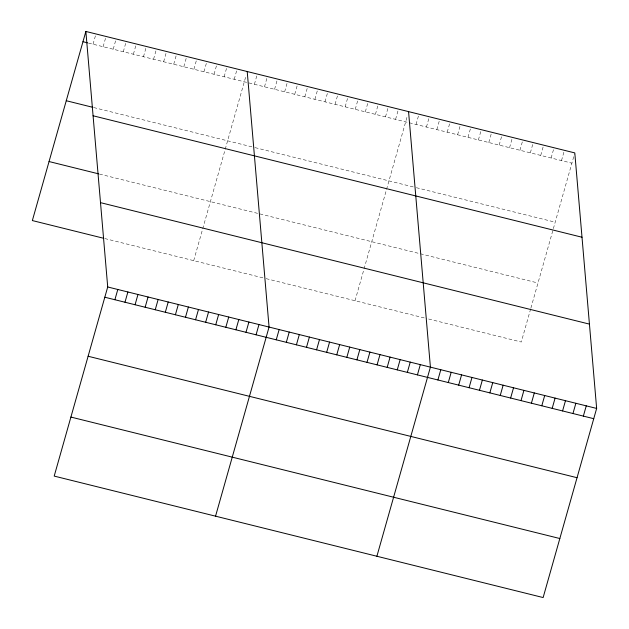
<?xml version="1.0" encoding="UTF-8"?>
<svg xmlns="http://www.w3.org/2000/svg" width="629" height="629" viewBox="0 0 629 629"><rect width="100%" height="100%" fill="white"/><g stroke="black" fill="none" stroke-linecap="round" stroke-linejoin="round"><path stroke-width="0.47" stroke-dasharray="3.15 2.36" d="M93.053 44.203L95.954 33.958M103.132 46.711L106.034 36.458M113.22 49.219L116.121 38.967M123.308 51.72L126.201 41.467M133.387 54.228L136.289 43.975M143.475 56.736L146.376 46.483M153.555 59.236L156.456 48.983M163.642 61.744L166.543 51.492M173.722 64.244L176.623 54M183.81 66.753L186.711 56.5M193.897 69.261L196.791 59.008M203.977 71.761L206.878 61.508M214.064 74.269L216.966 64.016M224.144 76.769L227.045 66.525M234.232 79.278L237.133 69.025M193.701 260.65L246.159 75.26M254.399 84.286L257.3 74.041M264.487 86.794L267.38 76.541M274.566 89.302L277.468 79.05M284.654 91.803L287.555 81.55M294.734 94.311L297.635 84.058M304.821 96.811L307.723 86.566M314.901 99.319L317.802 89.066M324.989 101.827L327.89 91.575M335.076 104.328L337.97 94.083M345.156 106.836L348.057 96.583M355.243 109.344L358.145 99.091M365.323 111.844L368.224 101.591M375.411 114.352L378.312 104.1M385.491 116.852L388.392 106.608M395.578 119.361L398.479 109.108M355.047 300.733L407.506 115.343M416.052 124.448L418.953 114.195M426.438 127.027L429.34 116.774M436.833 129.613L439.734 119.361M447.219 132.192L450.12 121.94M457.613 134.771L460.514 124.518M468 137.35L470.901 127.105M478.394 139.937L481.295 129.684M488.78 142.516L491.681 132.263M499.167 145.095L502.068 134.842M509.561 147.673L512.462 137.429M519.947 150.26L522.848 140.008M530.341 152.839L533.243 142.586M540.728 155.418L543.629 145.173M551.122 158.005L554.023 147.752M561.508 160.584L564.41 150.331M530.648 308.933L521.284 342.027L427.775 318.793M530.9 308.045L553.111 229.561M553.371 228.642L574.536 153.846M88.469 43.071L571.903 163.163M93.768 107.559L254.195 147.414M255.115 147.642L415.407 187.458M416.351 187.694L555.195 222.186M99.476 174.068L537.992 283.003M104.776 238.556L264.29 278.183M266.122 278.639L426.832 318.565"/><path stroke-width="0.94" d="M85.866 31.45L107.716 286.973L54.204 476.09L543.134 597.55L596.646 408.433L574.796 152.91L85.866 31.45L32.354 220.567L102.944 238.1M114.895 299.726L117.796 289.482M124.982 302.234L127.884 291.982M135.07 304.743L137.963 294.49M145.15 307.243L148.051 296.998M155.237 309.751L158.138 299.498M165.317 312.259L168.218 302.006M175.405 314.759L178.306 304.507M185.484 317.268L188.386 307.015M195.572 319.768L198.473 309.523M205.659 322.276L208.553 312.023M215.739 324.784L218.64 314.531M225.827 327.284L228.728 317.032M235.906 329.793L238.808 319.54M245.994 332.301L248.895 322.048M256.074 334.801L258.975 324.548M215.55 516.173L269.063 327.056L247.213 71.533M276.249 339.809L279.142 329.565M286.329 342.318L289.23 332.065M296.416 344.826L299.318 334.573M306.496 347.326L309.397 337.073M316.584 349.834L319.485 339.581M326.663 352.334L329.565 342.09M336.751 354.842L339.652 344.59M346.838 357.351L349.732 347.098M356.918 359.851L359.819 349.606M367.006 362.359L369.907 352.106M377.086 364.867L379.987 354.614M387.173 367.367L390.074 357.115M397.253 369.876L400.154 359.623M407.34 372.376L410.242 362.131M417.428 374.884L420.321 364.631M376.897 556.256L430.409 367.139L408.559 111.616M437.902 379.971L440.795 369.718M448.288 382.55L451.19 372.297M458.675 385.137L461.576 374.884M469.069 387.716L471.97 377.463M479.455 390.294L482.357 380.042M489.849 392.873L492.751 382.629M500.236 395.46L503.137 385.207M510.63 398.039L513.531 387.786M521.016 400.618L523.918 390.365M531.411 403.197L534.304 392.952M541.797 405.784L544.698 395.531M552.183 408.363L555.085 398.11M562.578 410.941L565.479 400.697M572.964 413.528L575.865 403.275M583.358 416.107L586.259 405.854M82.965 41.703L87.549 42.843M66.265 100.726L92.848 107.331M93.076 115.775L582.006 237.235M49.054 161.543L98.564 173.84M100.506 202.648L589.436 324.116M107.716 286.973L596.646 408.433M104.815 297.226L593.745 418.686M88.115 356.25L577.045 477.71M70.904 417.066L559.834 538.526"/></g></svg>
